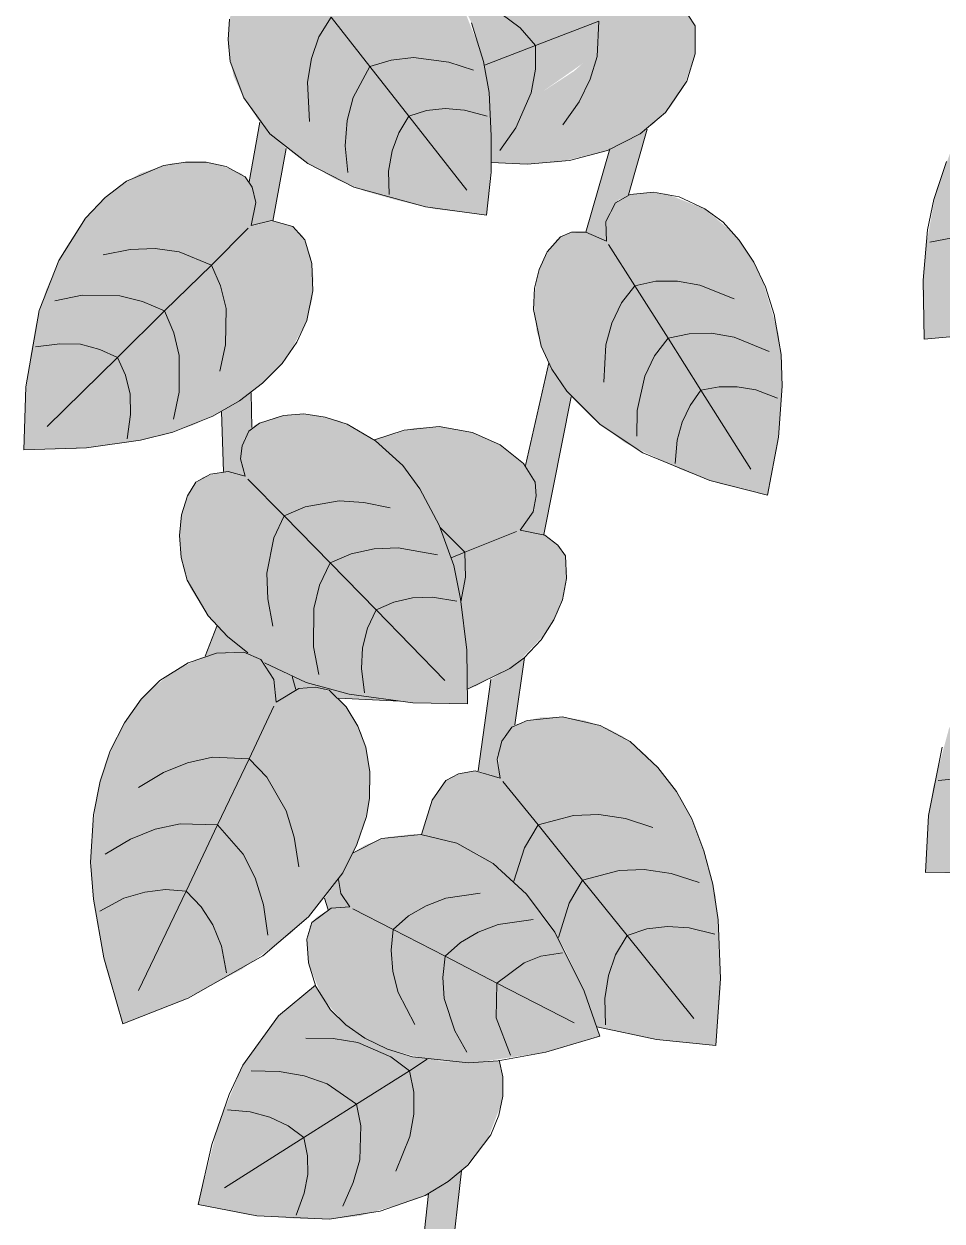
# Model space of a CAD drawing. Header units: millimetres. Extents: x -4 to 8794, y -6642 to 2653.
# Drawn here: x 2926.2 to 3107.9, y -4641.9 to -4404.8 of the extents above; entities that cross this region are included whole.
import ezdxf

# ---------------------------------------------------------------- set-up
doc = ezdxf.new("R2010")
doc.units = ezdxf.units.MM
doc.layers.add('VEG-HOJAS', color=117, linetype='Continuous', lineweight=18, true_color=0x2e5e38)
doc.layers.add('VEG-NERVIOS', color=115, linetype='Continuous', lineweight=9, true_color=0x528c5c)
doc.layers.add('VEG-RELLENO', color=253, linetype='Continuous', true_color=0x96c896)

# ---------------------------------------------------------------- blocks, each defined once
blk = doc.blocks.new('VEG_Pothos_colgante_ALZADO')
at = {"layer": 'VEG-RELLENO', "true_color": 0x87a96a}
h = blk.add_hatch(color=63, dxfattribs=at)
h.dxf.hatch_style = 1
h.paths.add_polyline_path([(-120.7, -623.3), (-131.6, -618.1), (-132.4, -615.5), (-135.4, -613), (-139, -612.3), (-136.4, -608.9), (-118.2, -617.8), (-108.7, -621.3), (-107.4, -622.5), (-107, -624.2), (-108, -626.2), (-110.2, -627)])
h.paths.add_polyline_path([(-175.4, -603), (-180.4, -604.1), (-180.3, -602.5), (-181.2, -600), (-178.3, -600.6), (-175.9, -600), (-174.5, -599.1), (-173.6, -597.1), (-165.8, -597.5), (-161.6, -598.6), (-170.2, -603.3)])
h.paths.add_polyline_path([(-204, -616.2), (-208.2, -619.4), (-210.1, -619.4), (-213, -620.3), (-215.4, -622.6), (-217, -618.8), (-207.6, -611.4), (-200.3, -606.6), (-196.8, -608.5), (-193.6, -609.4)])
h.paths.add_polyline_path([(-239.5, -650.7), (-245.6, -659), (-249.8, -656.8), (-245.8, -653.7), (-244.1, -649.9), (-244.2, -647.1), (-240.8, -642.6)])
h.paths.add_polyline_path([(-258.8, -687.9), (-261.9, -690.1), (-263, -692.3), (-263.3, -695.9), (-261.8, -699.8), (-266.5, -699.5), (-265.9, -691.8), (-263.9, -683.3), (-257.3, -681.5)])
h.paths.add_polyline_path([(-258.2, -733.7), (-254.6, -752.2), (-258.8, -754.1), (-259, -749.1), (-260.4, -746.2), (-262.4, -744.3), (-265, -728.7)])
h.paths.add_polyline_path([(-248.1, -783.2), (-245, -798.1), (-247, -801.2), (-247.1, -803.7), (-246.1, -807.2), (-243.2, -810.3), (-247.8, -811.5), (-253, -789.5)])
h.paths.add_polyline_path([(-234, -835.5), (-227.2, -856.7), (-231.8, -857.8), (-231, -854.4), (-231.7, -851.1), (-233.4, -848.3), (-236.7, -846.7), (-241.6, -831.7)])
h.paths.add_polyline_path([(-219.9, -885.6), (-218, -899.6), (-217.8, -905.5), (-220, -910.1), (-219.5, -914), (-223.7, -912.7), (-224, -900.2), (-225.9, -886.1), (-221.3, -879.1)])
h.paths.add_polyline_path([(-221.9, -948.3), (-224.5, -962.7), (-228.8, -963.6), (-227.8, -959.6), (-229.2, -954.9), (-227.1, -943.1)])
h.paths.add_polyline_path([(-228.7, -1003.6), (-230.1, -1005.7), (-230.9, -1008.6), (-230, -1013.2), (-234.3, -1012.3), (-234.7, -1000.5), (-228.8, -996.7)])
h.paths.add_polyline_path([(-220, -1055.5), (-223.9, -1058), (-224.3, -1053.5), (-226.2, -1050.2), (-220.7, -1052.9)])
h.paths.add_polyline_path([(-214.3, -1096.8), (-211.5, -1093.1), (-211.1, -1095.9), (-209.3, -1098.5), (-213.6, -1099.1)])
h = blk.add_hatch(color=63, dxfattribs=at)
h.dxf.hatch_style = 1
h.paths.add_polyline_path([(-109.2, -620), (-117.5, -611.1), (-117.2, -608.4), (-118.1, -606.2), (-120, -604.4), (-122.9, -603.6), (-121.1, -601.7), (-120.5, -600.2), (-115.3, -604.7), (-103.7, -617), (-104.6, -620)])
h.paths.add_polyline_path([(-158.7, -648.3), (-163.9, -665), (-165.7, -666.5), (-167.4, -669.4), (-167.7, -673.3), (-171.5, -671.1), (-167.4, -655.1), (-165.8, -650.5)])
h.paths.add_polyline_path([(-166.1, -717.8), (-170.4, -719.2), (-169.9, -715), (-171.2, -711.4), (-173, -709.2), (-173.3, -705.8), (-166.6, -712.2)])
h.paths.add_polyline_path([(-161.8, -746.1), (-160.1, -756), (-162, -758.6), (-162.2, -761.5), (-161.8, -763.9), (-159.9, -766.6), (-164.4, -767.2), (-166.9, -752)])
h.paths.add_polyline_path([(-154.5, -794), (-151.8, -812.2), (-156.2, -813.9), (-155.9, -809.3), (-157.5, -805.4), (-159.3, -803.3), (-161.1, -789.6)])
h.paths.add_polyline_path([(-145.4, -850.7), (-147.1, -852.6), (-147.8, -855.6), (-147.2, -858.8), (-145.4, -861.6), (-149.9, -862.1), (-151.5, -850.8), (-146.3, -844.6)])
h.paths.add_polyline_path([(-142.3, -900.1), (-144.8, -920), (-149.4, -919), (-146.9, -915.7), (-146.1, -912.1), (-146.5, -909.6), (-149, -906.6), (-148.3, -899.8), (-148.2, -883.7), (-142.1, -888.4)])
h.paths.add_polyline_path([(-150.4, -944.5), (-154.1, -957.5), (-156.1, -958.5), (-157.9, -961), (-158.7, -963.3), (-158.5, -966.7), (-162.6, -964.9), (-157.8, -948.4)])
h.paths.add_polyline_path([(-165.5, -997.5), (-170.9, -1024.8), (-175.6, -1023.9), (-173.3, -1020.9), (-172.7, -1018.8), (-172.6, -1014.4), (-174.5, -1011.1), (-169.9, -990.8)])
h.paths.add_polyline_path([(-174.7, -1049.1), (-176.6, -1062.5), (-178.9, -1064.9), (-180.1, -1068.6), (-179.5, -1073), (-183.9, -1071.6), (-181.4, -1053.5)])
h.paths.add_polyline_path([(-187.2, -1150.8), (-189.2, -1168.9), (-191.9, -1170.9), (-193.2, -1174.2), (-193.2, -1177.9), (-191.7, -1181.3), (-196.5, -1181), (-193.7, -1155.3)])
h.paths.add_polyline_path([(-192.2, -1213.8), (-191.9, -1228.5), (-196.4, -1228.5), (-195, -1225.5), (-194.9, -1222.9), (-195.6, -1219.9), (-198.2, -1217.2), (-198.1, -1208.1)])
h.paths.add_polyline_path([(-190.1, -1248.1), (-188.1, -1261.6), (-189.9, -1264.1), (-190.1, -1267.3), (-189.5, -1269.9), (-187.5, -1272.8), (-192.1, -1273.2), (-195.3, -1254)])
h.paths.add_polyline_path([(-180, -1300.7), (-174.9, -1324.1), (-179.4, -1325.2), (-178.5, -1321.7), (-178.8, -1319), (-180.1, -1316.1), (-183.1, -1314.2), (-187.1, -1296.4)])
at = {"layer": 'VEG-RELLENO', "true_color": 0x61945b}
h = blk.add_hatch(color=83, dxfattribs=at)
h.dxf.hatch_style = 1
h.paths.add_polyline_path([(-187.8, -910.6), (-179.3, -904.9), (-174, -902.7), (-168.7, -901.4), (-160.7, -901.3), (-156.3, -902.4), (-152.5, -904), (-148.3, -907.2), (-146.2, -910.4), (-146.9, -915.7), (-149.4, -919), (-144.7, -920), (-142.3, -921.9), (-140.9, -924), (-140.9, -929.6), (-143.2, -936.2), (-145.7, -939.9), (-149.1, -943.4), (-153.3, -946.3), (-158.3, -948.7), (-167.8, -951), (-174.2, -951.4), (-181.3, -951.1), (-181.4, -942), (-171.2, -937.1), (-164.9, -933), (-161.1, -929.6), (-169.4, -931.7), (-181.7, -937.5), (-182.8, -931.1), (-185.2, -923.4), (-187.7, -918.3), (-191, -913.4)])
at = {"layer": 'VEG-RELLENO', "true_color": 0x62955b}
h = blk.add_hatch(color=83, dxfattribs=at)
h.dxf.hatch_style = 1
h.paths.add_polyline_path([(-182.2, -961.5), (-192.6, -960.3), (-200.2, -958.5), (-206.5, -956.7), (-212.3, -954.3), (-219.3, -950.2), (-223.8, -946.6), (-227.4, -942.7), (-230.3, -938.3), (-232.3, -934), (-233.4, -928.1), (-233.1, -922.7), (-231.9, -918.8), (-229.7, -914.8), (-227.6, -913.4), (-223.3, -912.7), (-219.5, -914), (-219.9, -909.5), (-218.5, -906.2), (-216.6, -904.6), (-212.4, -903.5), (-208.5, -903.4), (-200.5, -905.6), (-194.2, -910), (-190.7, -913.8), (-187.7, -918.3), (-183.3, -929.2), (-182, -935.1), (-181.4, -941.6), (-181.3, -951.4)])
h.paths.add_polyline_path([(-218.4, -930.5), (-214.6, -937.5), (-209.8, -943.7), (-204.4, -949.3), (-198, -954), (-201.8, -947), (-206.5, -940.8), (-211.9, -935.2)], flags=0)
at = {"layer": 'VEG-RELLENO', "true_color": 0xced696}
h = blk.add_hatch(color=71, dxfattribs=at)
h.dxf.hatch_style = 1
h.paths.add_polyline_path([(-218.4, -930.5), (-211.9, -935.2), (-206.5, -940.8), (-201.8, -947), (-198, -954), (-204.4, -949.3), (-209.8, -943.7), (-214.6, -937.5)])
h = blk.add_hatch(color=71, dxfattribs=at)
h.dxf.hatch_style = 1
h.paths.add_polyline_path([(-162.8, -931.2), (-171.2, -937.1), (-181.4, -942), (-181.7, -937.5), (-180.9, -937), (-169.4, -931.7), (-161.1, -929.6)])
at = {"layer": 'VEG-RELLENO', "true_color": 0x6aa062}
h = blk.add_hatch(color=83, dxfattribs=at)
h.dxf.hatch_style = 1
h.paths.add_polyline_path([(-95.6, -986.1), (-95.9, -976.1), (-95.4, -968.7), (-93.2, -956.5), (-90.4, -949.1), (-87.6, -944.2), (-84.4, -940), (-80.8, -936.5), (-77, -933.8), (-71.6, -931.7), (-66.4, -930.9), (-62.6, -931.2), (-58.5, -932.6), (-56.8, -934.2), (-55.6, -938.2), (-56.3, -942), (-52, -940.8), (-48.5, -941.6), (-46.7, -943.1), (-44.9, -947), (-44.1, -950.8), (-44.9, -958.8), (-48, -965.7), (-51.1, -969.7), (-54.9, -973.4), (-64.6, -979.5), (-70.1, -981.8), (-76.3, -983.4), (-85.7, -985.3)])
h.paths.add_polyline_path([(-62.4, -954.5), (-69.6, -957.3), (-76.2, -961.1), (-82.3, -965.7), (-87.7, -971.3), (-80.5, -968.5), (-73.9, -964.7), (-67.8, -960.1)], flags=0)
at = {"layer": 'VEG-RELLENO', "true_color": 0x5f9058}
h = blk.add_hatch(color=83, dxfattribs=at)
h.dxf.hatch_style = 1
h.paths.add_polyline_path([(-273.8, -1008), (-273.5, -997.3), (-272.5, -989.3), (-271.3, -982.6), (-269.4, -976.3), (-265.9, -968.6), (-262.7, -963.6), (-259, -959.3), (-254.9, -955.8), (-250.7, -953.2), (-244.7, -951.3), (-239.1, -950.9), (-235, -951.6), (-230.7, -953.3), (-229, -955.3), (-227.8, -959.6), (-228.8, -963.6), (-224.2, -962.7), (-220.6, -963.8), (-218.7, -965.5), (-217, -969.8), (-216.5, -973.8), (-216.7, -978), (-217.8, -982.4), (-221.6, -989.5), (-225.2, -993.6), (-229.5, -997.2), (-234.6, -1000.4), (-240.3, -1003.1), (-246.3, -1005.1), (-253, -1006.5), (-263.1, -1007.8)])
h.paths.add_polyline_path([(-242.3, -970.3), (-250.1, -973.4), (-257.1, -977.6), (-263.6, -982.5), (-269.3, -988.6), (-261.5, -985.5), (-254.5, -981.4), (-248.1, -976.4)], flags=0)
at = {"layer": 'VEG-RELLENO', "true_color": 0x63975c}
h = blk.add_hatch(color=83, dxfattribs=at)
h.dxf.hatch_style = 1
h.paths.add_polyline_path([(-126.6, -1017), (-136.4, -1014.6), (-143.5, -1012), (-154.8, -1006.6), (-161.2, -1001.8), (-165.2, -997.8), (-168.4, -993.5), (-170.8, -989), (-172.3, -984.6), (-172.9, -978.8), (-172.2, -973.5), (-170.8, -969.9), (-168.3, -966.3), (-166.2, -965.1), (-162, -964.9), (-158.5, -966.7), (-158.4, -962.2), (-156.7, -959.1), (-154.7, -957.7), (-150.4, -957), (-146.6, -957.3), (-139, -960.3), (-133.2, -965.2), (-130.2, -969.3), (-127.7, -974), (-124.4, -985.1), (-123.8, -991.1), (-123.8, -997.5), (-124.6, -1007.1)])
h.paths.add_polyline_path([(-144.5, -973.8), (-142.1, -981.3), (-138.6, -988.2), (-134.4, -994.6), (-129.1, -1000.3), (-131.4, -992.9), (-134.9, -986), (-139.2, -979.6)], flags=0)
at = {"layer": 'VEG-RELLENO', "true_color": 0xced696}
h = blk.add_hatch(color=71, dxfattribs=at)
h.dxf.hatch_style = 1
h.paths.add_polyline_path([(-242.3, -970.3), (-248.1, -976.4), (-254.5, -981.4), (-261.5, -985.5), (-269.3, -988.6), (-263.6, -982.5), (-257.1, -977.6), (-250.1, -973.4)])
h = blk.add_hatch(color=71, dxfattribs=at)
h.dxf.hatch_style = 1
h.paths.add_polyline_path([(-144.5, -973.8), (-139.2, -979.6), (-134.9, -986), (-131.4, -992.9), (-129.1, -1000.3), (-134.4, -994.6), (-138.6, -988.2), (-142.1, -981.3)])
at = {"layer": 'VEG-RELLENO', "true_color": 0x609259}
h = blk.add_hatch(color=83, dxfattribs=at)
h.dxf.hatch_style = 1
h.paths.add_polyline_path([(-186, -1058.3), (-196.8, -1058.1), (-204.9, -1057.1), (-211.6, -1055.9), (-217.9, -1054.1), (-225.6, -1050.6), (-230.6, -1047.4), (-234.9, -1043.7), (-238.3, -1039.5), (-240.9, -1035.3), (-242.7, -1029.3), (-243, -1023.6), (-242.3, -1019.5), (-240.4, -1015.2), (-238.4, -1013.4), (-234, -1012.2), (-230, -1013.2), (-230.9, -1008.6), (-229.8, -1005), (-228.1, -1003.1), (-223.8, -1001.5), (-219.7, -1000.9), (-215.6, -1001.2), (-211.2, -1002.3), (-204.2, -1006.2), (-200.1, -1009.8), (-196.5, -1014.1), (-193.4, -1019.1), (-190.7, -1024.9), (-188.7, -1030.9), (-187.4, -1037.5), (-186.1, -1047.7)])
h.paths.add_polyline_path([(-213.1, -1016.7), (-208.9, -1023.8), (-203.6, -1030), (-197.7, -1035.6), (-190.8, -1040.3), (-195.1, -1033.1), (-200.3, -1026.9), (-206.2, -1021.3)], flags=0)
at = {"layer": 'VEG-RELLENO', "true_color": 0x64985d}
h = blk.add_hatch(color=83, dxfattribs=at)
h.dxf.hatch_style = 1
h.paths.add_polyline_path([(-237.9, -1048.9), (-235.6, -1042.9), (-229.5, -1048.2), (-232.9, -1048)])
h.paths.add_polyline_path([(-204.4, -1006), (-196.7, -1003.7), (-191.6, -1003.4), (-185, -1004.6), (-179.5, -1007), (-174.9, -1010.7), (-172.6, -1014.4), (-172.4, -1017.1), (-173, -1020.3), (-175.6, -1023.9), (-170.7, -1024.9), (-168.1, -1026.9), (-166.6, -1029), (-166.3, -1032.2), (-166.8, -1036.3), (-168.2, -1040.4), (-170.5, -1044.3), (-176.2, -1050.3), (-184.3, -1054.8), (-186, -1055.4), (-186.1, -1047.7), (-187.4, -1037.5), (-188.7, -1030.9), (-190.7, -1024.9), (-193.4, -1019.1), (-196.5, -1014.1), (-200.1, -1009.8)])
h.paths.add_polyline_path([(-199.4, -1057.8), (-211.5, -1057.2), (-213.4, -1055.6), (-215.2, -1055.1), (-219.6, -1055.4), (-220.1, -1055.3), (-220.7, -1052.9), (-211.6, -1055.9)])
at = {"layer": 'VEG-RELLENO', "true_color": 0xced696}
h = blk.add_hatch(color=71, dxfattribs=at)
h.dxf.hatch_style = 1
h.paths.add_polyline_path([(-213.1, -1016.7), (-206.2, -1021.3), (-200.3, -1026.9), (-195.1, -1033.1), (-190.8, -1040.3), (-197.7, -1035.6), (-203.6, -1030), (-208.9, -1023.8)])
at = {"layer": 'VEG-RELLENO', "true_color": 0x69a062}
h = blk.add_hatch(color=83, dxfattribs=at)
h.dxf.hatch_style = 1
h.paths.add_polyline_path([(-95.3, -1091.7), (-94.9, -1082), (-93.8, -1074.8), (-90.7, -1063.3), (-87.4, -1056.5), (-84.4, -1052.1), (-80.9, -1048.4), (-77.1, -1045.4), (-73.2, -1043.3), (-67.8, -1041.9), (-62.8, -1041.8), (-59.1, -1042.6), (-55.2, -1044.4), (-53.7, -1046.2), (-52.8, -1050.2), (-53.8, -1053.8), (-49.6, -1053.2), (-46.4, -1054.2), (-44.8, -1055.8), (-43.5, -1059.7), (-43.1, -1063.3), (-44.6, -1070.9), (-48.3, -1077.1), (-51.6, -1080.6), (-55.5, -1083.7), (-65.4, -1088.5), (-70.8, -1090.1), (-76.7, -1091.1), (-85.8, -1091.9)])
h.paths.add_polyline_path([(-58.8, -1067.2), (-65.5, -1070.3), (-71.6, -1074.2), (-77.2, -1078.9), (-82.1, -1084.5), (-75.3, -1081.5), (-69.2, -1077.5), (-63.6, -1072.8)], flags=0)
at = {"layer": 'VEG-RELLENO', "true_color": 0x6da665}
h = blk.add_hatch(color=83, dxfattribs=at)
h.dxf.hatch_style = 1
h.paths.add_polyline_path([(-254.2, -1121.7), (-257.6, -1110.5), (-259.3, -1101.9), (-260.3, -1094.5), (-260.6, -1087.4), (-259.6, -1078), (-258.1, -1071.5), (-255.8, -1065.7), (-252.9, -1060.4), (-249.5, -1056.1), (-244.1, -1051.8), (-238.6, -1049.1), (-234.3, -1048.1), (-229.3, -1048.2), (-226.9, -1049.5), (-224.3, -1053.5), (-223.9, -1058), (-219.4, -1055.3), (-215.2, -1055.1), (-212.6, -1056.2), (-209.2, -1060), (-207, -1064.1), (-205.8, -1068.5), (-205.2, -1073.5), (-205.4, -1077), (-206.5, -1082.4), (-208.7, -1088.1), (-211.8, -1093.5), (-216, -1098.8), (-221, -1103.8), (-230.7, -1110.9), (-243.1, -1117.4)])
h.paths.add_polyline_path([(-234.1, -1070.9), (-239.9, -1078.1), (-244.4, -1086.1), (-248, -1094.4), (-250.2, -1103.5), (-244.4, -1096.2), (-239.9, -1088.3), (-236.3, -1079.9)], flags=0)
at = {"layer": 'VEG-RELLENO', "true_color": 0x5f9058}
h = blk.add_hatch(color=83, dxfattribs=at)
h.dxf.hatch_style = 1
h.paths.add_polyline_path([(-136.8, -1126), (-148.6, -1124.8), (-160.4, -1122.3), (-162.9, -1115.2), (-166.7, -1107.1), (-169.7, -1101.9), (-174.3, -1096), (-179.6, -1090.9), (-183.7, -1088.1), (-189.6, -1085.4), (-195.1, -1084.2), (-193, -1077.4), (-190.3, -1073.5), (-187.8, -1072.2), (-184.5, -1071.6), (-179.5, -1073), (-180, -1068), (-178.4, -1064.2), (-176.4, -1062.4), (-171.6, -1061), (-167.2, -1060.9), (-162.8, -1061.6), (-158.2, -1063.2), (-155.2, -1064.8), (-151, -1068.1), (-147, -1072.4), (-143.5, -1077.4), (-140.7, -1083.2), (-138.5, -1089.6), (-136.9, -1096.3), (-136.2, -1103.6), (-135.9, -1114.6)])
h.paths.add_polyline_path([(-168, -1083.5), (-162.8, -1090.9), (-156.7, -1097.2), (-149.9, -1102.8), (-142.2, -1107.3), (-147.3, -1099.9), (-153.4, -1093.6), (-160.2, -1088.1)], flags=0)
at = {"layer": 'VEG-RELLENO', "true_color": 0xced696}
h = blk.add_hatch(color=71, dxfattribs=at)
h.dxf.hatch_style = 1
h.paths.add_polyline_path([(-234.1, -1070.9), (-236.3, -1079.9), (-239.9, -1088.3), (-244.4, -1096.2), (-250.2, -1103.5), (-248, -1094.4), (-244.4, -1086.1), (-239.9, -1078.1)])
h = blk.add_hatch(color=71, dxfattribs=at)
h.dxf.hatch_style = 1
h.paths.add_polyline_path([(-168, -1083.5), (-160.2, -1088.1), (-153.4, -1093.6), (-147.3, -1099.9), (-142.2, -1107.3), (-149.9, -1102.8), (-156.7, -1097.2), (-162.8, -1090.9)])
at = {"layer": 'VEG-RELLENO', "true_color": 0x6aa162}
h = blk.add_hatch(color=83, dxfattribs=at)
h.dxf.hatch_style = 1
h.paths.add_polyline_path([(-159.8, -1124.1), (-170.5, -1127.3), (-183.9, -1129.3), (-193.3, -1128.9), (-201.8, -1126.7), (-206.3, -1124.5), (-210.1, -1121.9), (-214.7, -1116.6), (-217.5, -1109.6), (-217.8, -1106), (-217.2, -1102.3), (-215.8, -1100.5), (-213.5, -1099.1), (-209.3, -1098.5), (-211.1, -1095.9), (-211.5, -1093.1), (-208.6, -1087.8), (-206.3, -1086.3), (-201.8, -1084.7), (-196.6, -1084.1), (-192.4, -1084.6), (-188.1, -1085.9), (-182.3, -1088.9), (-178.2, -1092.1), (-173.1, -1097.4), (-169.7, -1101.9), (-163.5, -1113.8)])
h.paths.add_polyline_path([(-201.4, -1110.7), (-195.1, -1114.5), (-188.4, -1117.1), (-181.4, -1119), (-174.1, -1119.7), (-180.4, -1115.9), (-187.1, -1113.3), (-194.1, -1111.4)], flags=0)
at = {"layer": 'VEG-RELLENO', "true_color": 0xced696}
h = blk.add_hatch(color=71, dxfattribs=at)
h.dxf.hatch_style = 1
h.paths.add_polyline_path([(-201.4, -1110.7), (-194.1, -1111.4), (-187.1, -1113.3), (-180.4, -1115.9), (-174.1, -1119.7), (-181.4, -1119), (-188.4, -1117.1), (-195.1, -1114.5)])
at = {"layer": 'VEG-RELLENO', "true_color": 0x62945b}
h = blk.add_hatch(color=83, dxfattribs=at)
h.dxf.hatch_style = 1
h.paths.add_polyline_path([(-239.3, -1157.5), (-235.4, -1141.9), (-230.5, -1129.9), (-223.4, -1120.1), (-216.1, -1114), (-214, -1117.8), (-211.2, -1120.9), (-206.3, -1124.5), (-201.8, -1126.7), (-196.9, -1128.2), (-191.4, -1129.1), (-179.6, -1129.1), (-178.9, -1133.5), (-179.2, -1137.3), (-182.2, -1145), (-187.1, -1150.8), (-191.3, -1153.9), (-196, -1156.4), (-207.2, -1159.7), (-213.3, -1160.4), (-219.7, -1160.3), (-229.4, -1159.5)])
h.paths.add_polyline_path([(-199.6, -1133.4), (-206.3, -1137.7), (-212, -1143), (-217.1, -1148.8), (-221.2, -1155.6), (-214.6, -1151.2), (-208.9, -1146), (-203.8, -1140.1)], flags=0)
at = {"layer": 'VEG-RELLENO', "true_color": 0xced696}
h = blk.add_hatch(color=71, dxfattribs=at)
h.dxf.hatch_style = 1
h.paths.add_polyline_path([(-199.6, -1133.4), (-203.8, -1140.1), (-208.9, -1146), (-214.6, -1151.2), (-221.2, -1155.6), (-217.1, -1148.8), (-212, -1143), (-206.3, -1137.7)])
at = {"layer": 'VEG-HOJAS'}
for points in [[(-191, -913.4), (-182.7, -906.9), (-175.8, -903.4), (-167.1, -901.2), (-159.1, -901.6), (-152.5, -904), (-147.5, -908.1), (-146.2, -910.4), (-146.3, -913.7), (-147.1, -916.2), (-149.4, -919), (-144.7, -920), (-142.3, -921.9), (-140.9, -924), (-140.9, -929.6), (-142.6, -935), (-146.8, -941.2), (-151.8, -945.4), (-158.3, -948.7), (-165.8, -950.7), (-174.2, -951.4), (-181.3, -951.1)], [(-185.2, -923.4), (-182.8, -931.1), (-181.7, -937.2), (-181.3, -945.8), (-181.3, -953), (-182.2, -961.5), (-194.3, -959.9), (-208.5, -956), (-217.6, -951.3), (-225.1, -945.4), (-230.3, -938.3), (-233, -931.1), (-233.4, -926.7), (-233.1, -922.7)], [(-84, -985), (-95.6, -986.1), (-95.8, -974.4), (-94.9, -964.4), (-93.7, -958.4), (-91.2, -950.9)], [(-229.2, -954.9), (-227.1, -943.1)], [(-150.4, -944.5), (-154.1, -957.5)], [(-221.9, -948.3), (-224.5, -962.7)], [(-162.6, -964.9), (-157.8, -948.4)], [(-174.5, -1011.1), (-169.9, -990.8)], [(-228.8, -996.7), (-228.7, -1003.6)], [(-165.5, -997.5), (-170.9, -1024.8)], [(-234.3, -1012.3), (-234.7, -1000.5)], [(-229.5, -1048.2), (-233.5, -1045), (-237.3, -1040.9), (-241.5, -1033.8), (-242.7, -1029.3), (-243, -1025), (-242.6, -1020.9), (-241.4, -1017.1), (-239.8, -1014.4), (-236.9, -1012.8), (-233.4, -1012.3), (-230, -1013.2), (-230.9, -1009.8), (-230.6, -1007.2), (-229.3, -1004.3), (-227.2, -1002.7), (-222.4, -1001.2), (-218.4, -1000.9), (-214.2, -1001.5), (-209.8, -1002.9), (-204.2, -1006.2), (-198.8, -1011.1), (-195.4, -1015.7), (-191.6, -1022.9), (-188.7, -1030.9), (-187.4, -1037.5), (-186.1, -1047.7), (-186, -1058.3), (-196.8, -1058.1), (-209.4, -1056.4), (-217.9, -1054.1), (-226.2, -1050.2)], [(-204.4, -1006), (-198.5, -1004.1), (-191.6, -1003.4), (-185, -1004.6), (-179.5, -1007), (-174.9, -1010.7), (-172.6, -1014.4), (-172.4, -1017.1), (-173, -1020.3), (-175.6, -1023.9), (-170.7, -1024.9), (-168.1, -1026.9), (-166.6, -1029), (-166.4, -1033.5), (-167.2, -1037.7), (-168.9, -1041.7), (-171.4, -1045.6), (-174.8, -1049.2), (-177.6, -1051.3), (-186, -1055.4)], [(-237.9, -1048.9), (-235.6, -1042.9)], [(-80.7, -1091.5), (-95.3, -1091.7), (-94.7, -1080.4), (-92, -1066.9)], [(-174.7, -1049.1), (-176.6, -1062.5)], [(-220.7, -1052.9), (-220, -1055.5)], [(-183.9, -1071.6), (-181.4, -1053.5)], [(-199.4, -1057.8), (-211.5, -1057.2)], [(-195.1, -1084.2), (-193, -1077.4), (-190.3, -1073.5), (-187.8, -1072.2), (-184.5, -1071.6), (-179.5, -1073), (-180.1, -1069.3), (-179.2, -1065.7), (-177.2, -1062.9), (-174.2, -1061.6), (-167.2, -1060.9), (-159.7, -1062.6), (-153.8, -1065.8), (-148.3, -1070.9), (-144.6, -1075.7), (-141.6, -1081.1), (-139.2, -1087.4), (-137.4, -1094), (-136.4, -1101.1), (-135.9, -1112.7), (-136.8, -1126), (-148.6, -1124.8), (-160.4, -1122.3)], [(-208.6, -1087.8), (-203, -1085), (-195.2, -1084.2), (-188.1, -1085.9), (-180.9, -1089.9), (-174.3, -1096), (-168.7, -1103.5), (-162.9, -1115.2), (-159.8, -1124.1), (-170.5, -1127.3), (-179.9, -1129), (-185.8, -1129.4), (-196.9, -1128.2), (-201.8, -1126.7), (-206.3, -1124.5), (-210.1, -1121.9), (-213.1, -1118.9), (-216, -1114.3), (-217.5, -1109.6), (-217.8, -1104.9), (-216.8, -1101.6), (-213, -1098.8), (-209.3, -1098.5), (-211.1, -1095.9), (-211.5, -1093.1)], [(-213.6, -1099.1), (-214.3, -1096.8)], [(-179.7, -1128.9), (-179, -1132.2), (-179, -1136), (-179.8, -1139.8), (-181.4, -1143.7), (-185.9, -1149.7), (-189.8, -1152.9), (-194.4, -1155.7), (-203.3, -1158.8), (-213.3, -1160.4), (-227.7, -1159.7), (-239.3, -1157.5), (-236.6, -1145.6), (-233.2, -1135.7), (-230.5, -1129.9), (-223.4, -1120.1), (-216.1, -1114)], [(-187.2, -1150.8), (-189.2, -1168.9)], [(-196.5, -1181), (-193.7, -1155.3)]]:
    blk.add_lwpolyline(points, dxfattribs=at)
for points in [[(-273.8, -1008), (-273.4, -995.5), (-270.8, -980.4), (-266.9, -970.5), (-261.6, -962.1), (-257.7, -958), (-253.5, -954.8), (-246.2, -951.7), (-241.8, -951), (-237.7, -951), (-233.8, -951.9), (-230, -953.9), (-228.6, -956), (-227.9, -959), (-228.8, -963.6), (-224.8, -962.6), (-220.6, -963.8), (-218.2, -966.4), (-216.8, -971.1), (-216.6, -976.5), (-217.8, -982.4), (-219.8, -986.7), (-222.7, -990.9), (-226.6, -994.8), (-231.1, -998.3), (-236.4, -1001.3), (-244.3, -1004.5), (-250.7, -1006.1), (-261.4, -1007.6)], [(-126.6, -1017), (-138, -1014.1), (-151.3, -1008.6), (-159.7, -1003), (-166.3, -996.4), (-169.3, -992), (-171.4, -987.5), (-172.9, -980.2), (-172.7, -976), (-171.8, -972.3), (-170.2, -968.8), (-167.6, -965.8), (-165.4, -964.9), (-162.6, -964.9), (-158.5, -966.7), (-158.6, -962.8), (-156.7, -959.1), (-153.8, -957.4), (-149.2, -957), (-144.1, -957.9), (-139, -960.3), (-135.4, -962.9), (-132.2, -966.5), (-129.3, -970.8), (-127, -975.7), (-125.3, -981.2), (-123.9, -989.1), (-123.7, -995.4), (-124.4, -1005.5)], [(-254.2, -1121.7), (-258, -1108.6), (-260, -1097), (-260.6, -1089.7), (-260, -1080.3), (-258.7, -1073.6), (-256.7, -1067.6), (-253.9, -1062.1), (-250.6, -1057.4), (-246.9, -1053.7), (-241.3, -1050.2), (-235.7, -1048.3), (-230.3, -1048.1), (-226.9, -1049.5), (-224.3, -1053.5), (-223.9, -1058), (-219.4, -1055.3), (-216.1, -1055), (-213.4, -1055.6), (-210, -1058.9), (-207.7, -1062.7), (-206.1, -1066.9), (-205.3, -1071.8), (-205.4, -1077), (-206, -1080.6), (-207.9, -1086.2), (-210.7, -1091.8), (-217.5, -1100.5), (-226.5, -1108.2), (-241.3, -1116.6)]]:
    blk.add_lwpolyline(points, close=True, dxfattribs=at)
at = {"layer": 'VEG-NERVIOS'}
for points in [[(-172.5, -927.9), (-175.6, -924.4), (-179.4, -921.6), (-183.7, -919.4), (-187.7, -918.2)], [(-213, -922.3), (-215.4, -926.2), (-216.9, -930.5), (-217.7, -935.2), (-217.3, -943)], [(-213, -922.3), (-205.3, -932.1)], [(-160, -923.1), (-172.5, -927.9)], [(-160, -923.1), (-160.3, -930.1), (-161.7, -934.6), (-163.9, -939.1), (-167.1, -943.6)], [(-172.5, -927.9), (-182.6, -931.8)], [(-172.5, -927.9), (-172.5, -932.6), (-173.4, -937.3), (-176.4, -944.2), (-179.6, -948.7)], [(-205.3, -932.1), (-201.1, -930.8), (-196.7, -930.3), (-189.7, -931.2), (-184.8, -932.8)], [(-205.3, -932.1), (-208.6, -938.2), (-209.8, -942.8), (-210.2, -947.8), (-209.7, -953.1)], [(-205.3, -932.1), (-197.6, -941.9)], [(-197.6, -941.9), (-194.1, -940.8), (-190.4, -940.4), (-186.6, -940.7), (-182.1, -941.9)], [(-197.6, -941.9), (-199.6, -945.2), (-200.9, -948.8), (-201.6, -952.8), (-201.5, -957.4)], [(-197.6, -941.9), (-186.1, -956.6)], [(-229.4, -964.1), (-236.7, -971.4)], [(-158.1, -967.3), (-152.9, -975.5)], [(-79.4, -967.9), (-82.7, -966.6), (-86.3, -966), (-90, -966), (-94.5, -966.9)], [(-236.7, -971.4), (-243.1, -968.8), (-247.8, -968.1), (-252.8, -968.3), (-258.1, -969.4)], [(-236.7, -971.4), (-246, -980.5)], [(-236.7, -971.4), (-234.9, -975.5), (-233.8, -980), (-233.9, -987.2), (-235, -992.4)], [(-152.9, -975.5), (-155.5, -978.9), (-157.4, -982.9), (-158.6, -987.2), (-159, -994.6)], [(-152.9, -975.5), (-148.7, -974.6), (-144.4, -974.6), (-140, -975.4), (-133.2, -978.1)], [(-152.9, -975.5), (-146.3, -985.9)], [(-246, -980.5), (-250.3, -978.6), (-254.8, -977.5), (-262.3, -977.4), (-267.7, -978.5)], [(-246, -980.5), (-255.3, -989.7)], [(-246, -980.5), (-244.1, -984.8), (-243.1, -989.3), (-243.1, -996.6), (-244.2, -1001.9)], [(-146.3, -985.9), (-149, -989.4), (-150.9, -993.4), (-152.4, -1000.2), (-152.5, -1005.3)], [(-146.3, -985.9), (-142.1, -985), (-137.7, -984.9), (-133.2, -985.7), (-126.3, -988.5)], [(-146.3, -985.9), (-139.8, -996.2)], [(-255.3, -989.7), (-258.8, -988.1), (-262.6, -987.1), (-266.7, -987), (-271.5, -987.6)], [(-255.3, -989.7), (-269.2, -1003.4)], [(-255.3, -989.7), (-253.7, -993.2), (-252.8, -997), (-252.7, -1001), (-253.4, -1005.8)], [(-139.8, -996.2), (-136.2, -995.5), (-132.6, -995.5), (-128.9, -996.1), (-124.6, -997.8)], [(-139.8, -996.2), (-141.9, -999.2), (-143.5, -1002.5), (-144.5, -1006.1), (-144.9, -1010.7)], [(-139.8, -996.2), (-129.9, -1011.8)], [(-229.5, -1013.8), (-222.3, -1021.1)], [(-222.3, -1021.1), (-218.1, -1019.3), (-211.4, -1018.1), (-206.5, -1018.4), (-201.3, -1019.5)], [(-222.3, -1021.1), (-224.3, -1025.4), (-225.7, -1032.4), (-225.5, -1037.5), (-224.5, -1042.9)], [(-222.3, -1021.1), (-213.2, -1030.4)], [(-186.5, -1028.3), (-191.4, -1023.4)], [(-176.3, -1024.2), (-186.5, -1028.3)], [(-213.2, -1030.4), (-209, -1028.6), (-204.5, -1027.6), (-199.7, -1027.4), (-191.9, -1028.8)], [(-186.5, -1028.3), (-189.2, -1029.4)], [(-186.5, -1028.3), (-186.4, -1033.2), (-187.3, -1038.1)], [(-213.2, -1030.4), (-215.3, -1034.8), (-216.4, -1039.4), (-216.5, -1047), (-215.4, -1052.5)], [(-213.2, -1030.4), (-204.1, -1039.7)], [(-204.1, -1039.7), (-200.6, -1038.2), (-196.9, -1037.3), (-192.9, -1037.2), (-188.1, -1038)], [(-204.1, -1039.7), (-205.8, -1043.3), (-206.8, -1047.2), (-207, -1051.3), (-206.4, -1056.1)], [(-204.1, -1039.7), (-190.5, -1053.7)], [(-224.3, -1058.8), (-229.2, -1069.2)], [(-229.2, -1069.2), (-236.5, -1068.9), (-241.4, -1070), (-246.2, -1071.9), (-251.1, -1074.9)], [(-229.2, -1069.2), (-235.5, -1082.3)], [(-229.2, -1069.2), (-225.7, -1072.8), (-221.9, -1079.5), (-220.3, -1084.7), (-219.4, -1090.6)], [(-179, -1073.7), (-172, -1082.3)], [(-78.2, -1076.1), (-81.4, -1074.4), (-84.8, -1073.5), (-88.6, -1073.1), (-92.8, -1073.5)], [(-172, -1082.3), (-165, -1080.4), (-160, -1080.2), (-154.7, -1081), (-149.3, -1082.8)], [(-235.5, -1082.3), (-242.9, -1082.1), (-247.8, -1083.1), (-252.7, -1085.1), (-257.7, -1088.1)], [(-235.5, -1082.3), (-241.7, -1095.4)], [(-235.5, -1082.3), (-230.4, -1088.1), (-228, -1092.8), (-226.4, -1098.1), (-225.5, -1104.1)], [(-172, -1082.3), (-174.7, -1086.8), (-176.8, -1093.4)], [(-172, -1082.3), (-163.2, -1093.2)], [(-163.2, -1093.2), (-156, -1091.3), (-151, -1091.1), (-145.7, -1091.9), (-140.1, -1093.7)], [(-241.7, -1095.4), (-245.8, -1095.1), (-249.9, -1095.6), (-254, -1096.8), (-258.8, -1099.4)], [(-241.7, -1095.4), (-251.1, -1115.1)], [(-241.7, -1095.4), (-238.7, -1098.5), (-236.4, -1102.1), (-234.7, -1106.3), (-233.7, -1111.6)], [(-163.2, -1093.2), (-165.9, -1097.8), (-168, -1104.6)], [(-163.2, -1093.2), (-154.4, -1104.2)], [(-200.7, -1103), (-197.7, -1100.3), (-194.2, -1098.3), (-190.3, -1096.8), (-183.5, -1095.8)], [(-208.7, -1098.9), (-200.7, -1103)], [(-190.4, -1108.3), (-187.4, -1105.6), (-183.9, -1103.5), (-179.9, -1102), (-173, -1101)], [(-154.4, -1104.2), (-150.5, -1102.9), (-146.4, -1102.4), (-142.1, -1102.7), (-137, -1103.9)], [(-200.7, -1103), (-201.1, -1107.1), (-200.8, -1111.3), (-199.7, -1115.5), (-196.4, -1121.8)], [(-200.7, -1103), (-190.4, -1108.3)], [(-154.4, -1104.2), (-156.7, -1108), (-158.1, -1112.1), (-158.8, -1116.7), (-158.7, -1121.9)], [(-154.4, -1104.2), (-141.2, -1120.6)], [(-190.4, -1108.3), (-190.9, -1112.5), (-190.6, -1116.7), (-188.5, -1123.1), (-186.1, -1127.3)], [(-190.4, -1108.3), (-180.2, -1113.6)], [(-180.2, -1113.6), (-174.8, -1109.6), (-171.5, -1108.3), (-167.2, -1107.6)], [(-180.2, -1113.6), (-180.3, -1120.5), (-177.5, -1127.9)], [(-180.2, -1113.6), (-164.9, -1121.5)], [(-197.5, -1131), (-201.2, -1128.2), (-207.7, -1125.4), (-212.6, -1124.6), (-218, -1124.5)], [(-194, -1128.7), (-197.5, -1131)], [(-208, -1137.6), (-213.8, -1133.6), (-218.3, -1132), (-223.3, -1131.1), (-228.8, -1131)], [(-197.5, -1131), (-208, -1137.6)], [(-197.5, -1131), (-196.6, -1135.2), (-196.6, -1139.6), (-197.4, -1144), (-200.2, -1150.9)], [(-208, -1137.6), (-218.4, -1144.2)], [(-208, -1137.6), (-207.1, -1141.9), (-207.3, -1148.6), (-208.6, -1153.1), (-210.7, -1157.8)], [(-218.4, -1144.2), (-221.5, -1141.9), (-225.1, -1140.2), (-229, -1139.1), (-233.5, -1138.7)], [(-218.4, -1144.2), (-234.1, -1154.2)], [(-218.4, -1144.2), (-217.7, -1147.8), (-217.6, -1151.5), (-218.3, -1155.2), (-219.9, -1159.6)]]:
    blk.add_lwpolyline(points, dxfattribs=at)

msp = doc.modelspace()

# ---------------------------------------------------------------- block references
msp.add_blockref('VEG_Pothos_colgante_ALZADO', (3200, -3481.12))

doc.saveas('drawing.dxf')
